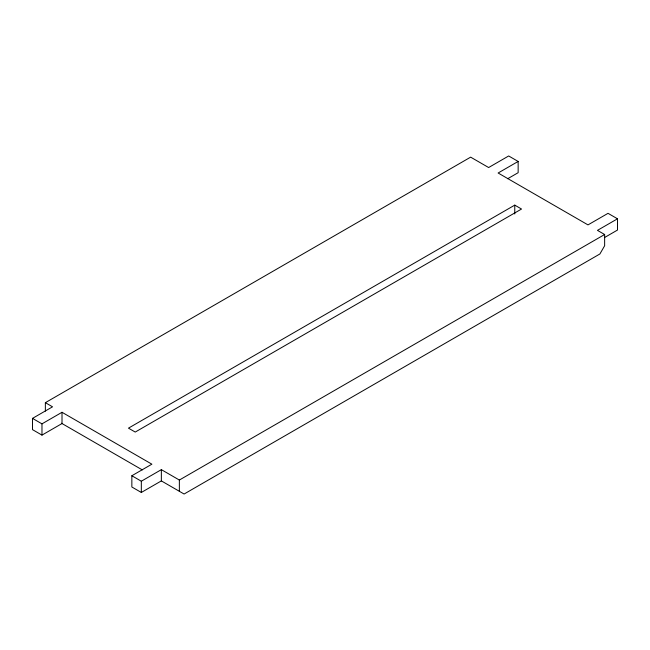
<?xml version="1.0" encoding="UTF-8"?>
<svg xmlns="http://www.w3.org/2000/svg" width="650" height="650" viewBox="0 0 650 650"><rect width="100%" height="100%" fill="white"/><g stroke="black" fill="none" stroke-linecap="round" stroke-linejoin="round"><path stroke-width="0.97" d="M45.362 411.117L45.362 402.675L470.641 157.146L488.646 167.537L508.674 155.968L518.148 161.444L518.148 172.697L507.699 178.726M32.5 418.381L41.974 423.857L62.01 412.287L62.01 423.54L41.974 435.11L32.5 429.634L32.5 418.381L52.536 406.819L45.362 402.675M518.148 161.444L498.119 173.006L587.99 224.892L608.026 213.33L617.5 218.798L617.5 230.051L604.435 237.599M514.767 205.124L128.464 428.155L135.232 432.063L521.536 209.032L514.767 205.124L514.767 213.98M161.322 480.886L184.096 494.032L599.901 253.963L604.638 245.757L604.638 234.504L179.359 480.041L161.354 469.649L161.354 480.902L141.326 492.464L131.852 486.996L131.852 475.743L151.881 464.181L62.01 412.287M131.852 475.743L141.326 481.211L161.354 469.649M617.5 218.798L597.464 230.368L604.638 234.504M61.482 423.239L142.285 469.893M179.359 480.041L179.359 491.294M141.326 481.211L141.326 492.464M41.974 423.857L41.974 435.11"/></g></svg>
